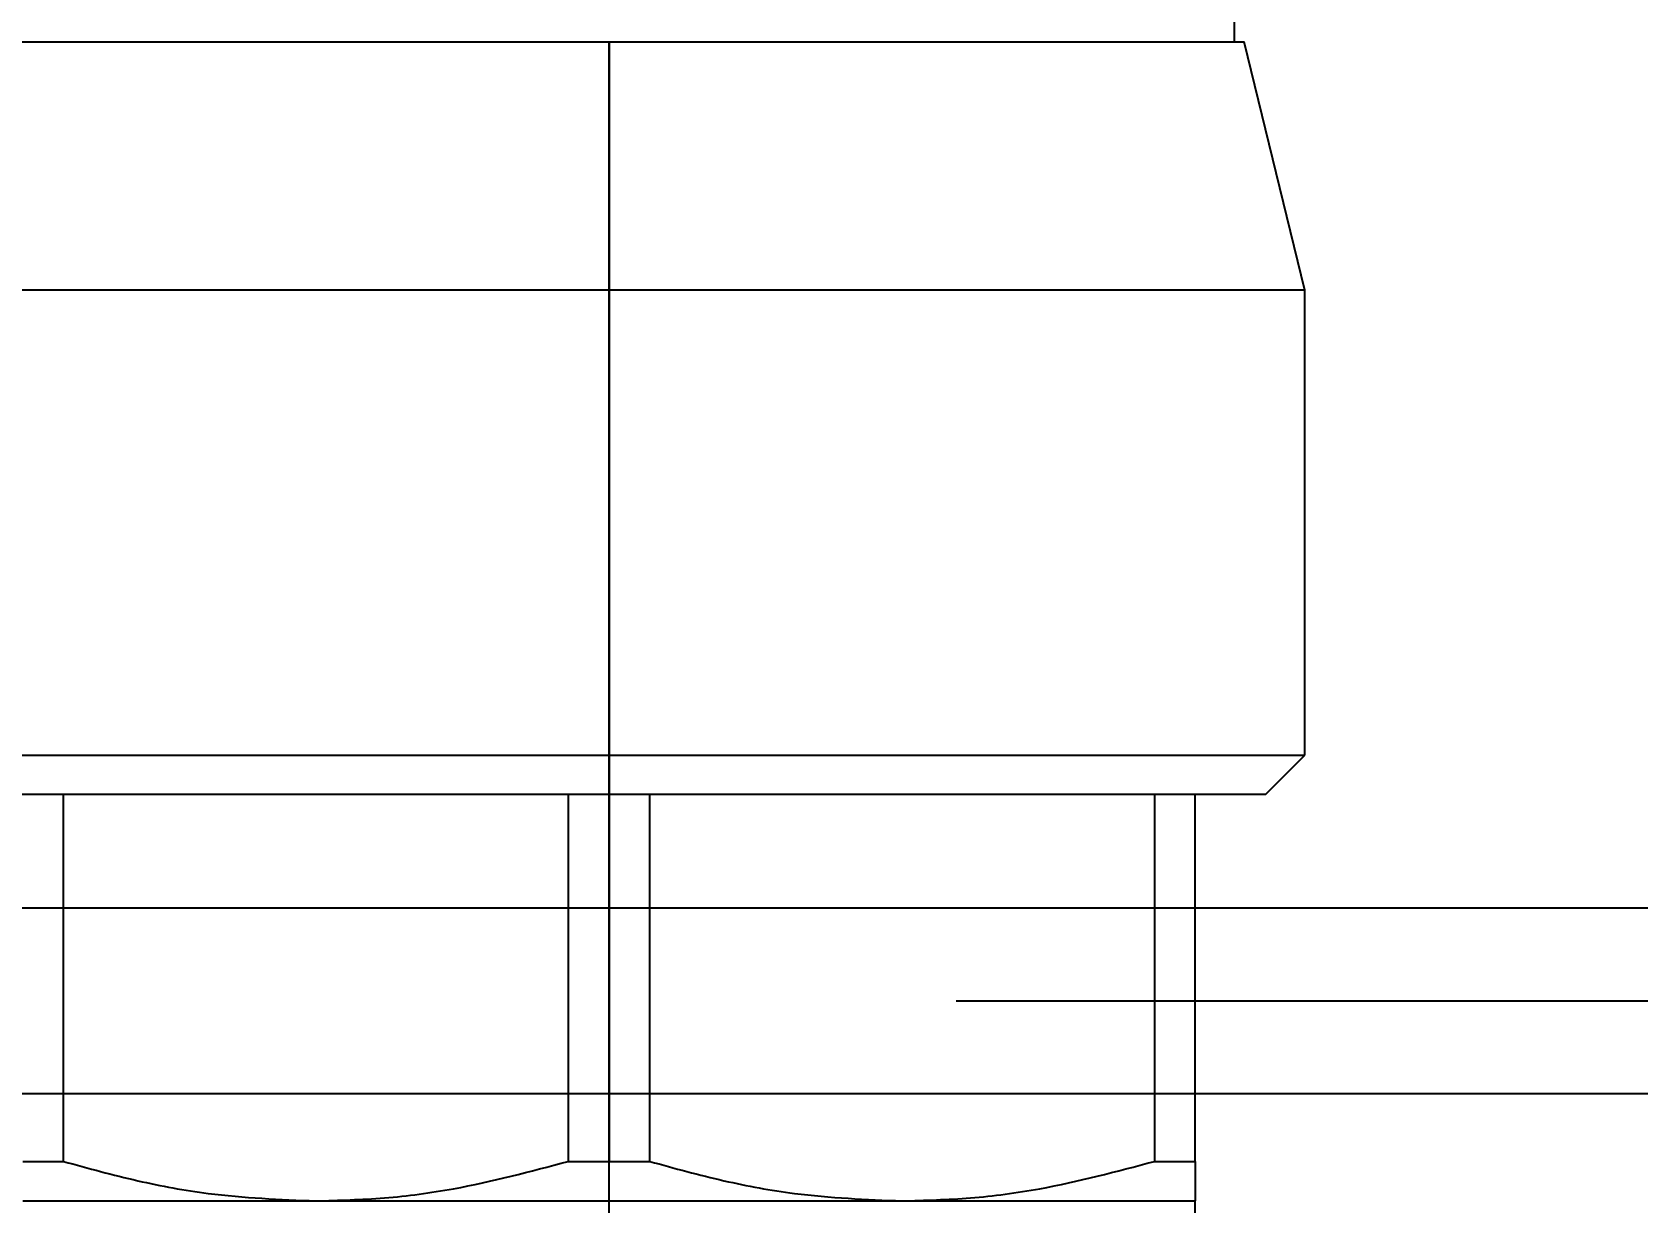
# Model space of a CAD drawing. Header units: metres. Extents: x 0 to 63075, y 0 to 44550.
# Drawn here: x 41609.9 to 41692.1, y 35251.2 to 35311.1 of the extents above; entities that cross this region are included whole.
import ezdxf

# ---------------------------------------------------------------- set-up
doc = ezdxf.new("R2010")
doc.units = ezdxf.units.M
doc.header["$LTSCALE"] = 75
doc.linetypes.add('HIDDEN2', pattern=[4.7625, 3.175, -1.5875])
for name, color, linetype in [('SDM', 7, 'Continuous'), ('SL4', 4, 'Continuous'), ('ST1', 7, 'HIDDEN2')]:
    doc.layers.add(name, color=color, linetype=linetype)
doc.styles.add('ROMANS', font='ROMANS.SHX')
doc.dimstyles.new('75___1-75', dxfattribs={"dimscale": 75, "dimtxt": 2.5, "dimasz": 2, "dimexe": 1.5, "dimexo": 1, "dimgap": 0.5, "dimtad": 1, "dimdec": 0, "dimzin": 12, "dimtxsty": 'ROMANS', "dimcen": 0, "dimclrd": 256, "dimclre": 256, "dimclrt": 3, "dimazin": 3, "dimtfac": 1, "dimtdec": 0, "dimtmove": 0, "dimatfit": 0, "dimfxl": 1, "dimlwd": -1, "dimlwe": -1, "dimarcsym": 0})

# ---------------------------------------------------------------- blocks, each defined once
blk = doc.blocks.new('*D30')
at = {"layer": 'Defpoints', "color": 0, "transparency": 16777216}
for p in [(42521.227, 36107.885), (41947.608, 35690.511), (41947.608, 35271.031)]:
    blk.add_point(p, dxfattribs=at)
at = {"layer": 'SDM', "transparency": 16777216}
for p, q in [((42521.227, 36032.885), (42521.227, 35578.011)), ((41947.608, 35346.031), (41947.608, 35803.011)), ((41797.608, 35690.511), (41647.608, 35690.511)), ((41947.608, 35690.511), (42521.227, 35690.511)), ((42671.227, 35690.511), (43387.299, 35690.511))]:
    blk.add_line(p, q, dxfattribs=at)
for points in [[(41797.608, 35715.511), (41797.608, 35665.511), (41947.608, 35690.511)], [(42671.227, 35715.511), (42671.227, 35665.511), (42521.227, 35690.511)]]:
    blk.add_solid(points, dxfattribs=at)
at = {"layer": 'SDM', "color": 3, "transparency": 16777216, "insert": (43104.263, 35821.761), "char_height": 187.5, "attachment_point": 5, "style": 'ROMANS'}
blk.add_mtext('574', dxfattribs=at)
blk = doc.blocks.new('*D31')
at = {"layer": 'Defpoints', "color": 0, "transparency": 16777216}
for p in [(37273.133, 35690.511), (37273.133, 35271.031), (41947.608, 35271.031)]:
    blk.add_point(p, dxfattribs=at)
at = {"layer": 'SDM', "transparency": 16777216}
for p, q in [((37273.133, 35346.031), (37273.133, 35803.011)), ((41947.608, 35346.031), (41947.608, 35803.011)), ((41797.608, 35690.511), (37423.133, 35690.511))]:
    blk.add_line(p, q, dxfattribs=at)
for points in [[(37423.133, 35715.511), (37423.133, 35665.511), (37273.133, 35690.511)], [(41797.608, 35715.511), (41797.608, 35665.511), (41947.608, 35690.511)]]:
    blk.add_solid(points, dxfattribs=at)
at = {"layer": 'SDM', "color": 3, "transparency": 16777216, "insert": (39610.371, 35821.761), "char_height": 187.5, "attachment_point": 5, "style": 'ROMANS'}
blk.add_mtext('4674', dxfattribs=at)
blk = doc.blocks.new('A$C6e6623c1')
at = {"layer": 'SL4'}
for p, q in [((4398.328, 1769.652), (4398.328, 1797.652)), ((4333.828, 1769.652), (4366.328, 1769.652)), ((4366.328, 1756.952), (4366.328, 1769.652)), ((4366.328, 1769.652), (4398.828, 1769.652)), ((4401.928, 1756.952), (4398.828, 1769.652)), ((4366.328, 1756.952), (4330.728, 1756.952)), ((4366.328, 1756.952), (4366.328, 1733.152)), ((4401.928, 1756.952), (4366.328, 1756.952)), ((4401.928, 1733.152), (4401.928, 1756.952)), ((4330.728, 1733.152), (4366.328, 1733.152)), ((4366.328, 1733.152), (4366.328, 1731.152)), ((4366.328, 1733.152), (4401.928, 1733.152)), ((4399.928, 1731.152), (4401.928, 1733.152)), ((4366.328, 1731.152), (4332.728, 1731.152)), ((4338.417, 1725.35), (4338.417, 1731.152)), ((4364.238, 1731.152), (4364.238, 1725.35)), ((4399.928, 1731.152), (4366.328, 1731.152)), ((4366.328, 1725.35), (4366.328, 1731.152)), ((4368.417, 1725.35), (4368.417, 1731.152)), ((4394.238, 1731.152), (4394.238, 1725.35)), ((4396.328, 1725.35), (4396.328, 1731.152)), ((3669.713, 1725.35), (4614.715, 1725.35)), ((4619.713, 1715.825), (3669.713, 1715.825))]:
    blk.add_line(p, q, dxfattribs=at)
at = {"layer": 'ST1'}
for p, q in [((4366.328, 1769.652), (4366.328, 1756.952)), ((4366.328, 1733.152), (4366.328, 1756.952)), ((4366.328, 1731.152), (4366.328, 1733.152)), ((4366.328, 1731.152), (4366.328, 1712.373)), ((4338.417, 1712.373), (4338.417, 1725.35)), ((4364.238, 1725.35), (4364.238, 1712.373)), ((4366.328, 1712.373), (4366.328, 1725.35)), ((4368.417, 1712.373), (4368.417, 1725.35)), ((4394.238, 1725.35), (4394.238, 1712.373)), ((4396.328, 1712.373), (4396.328, 1725.35)), ((3669.713, 1720.588), (4669.713, 1720.588)), ((4669.713, 1715.825), (3669.713, 1715.825)), ((4336.328, 1712.373), (4338.417, 1712.373)), ((4364.238, 1712.373), (4366.328, 1712.373)), ((4366.328, 1710.353), (4366.328, 1712.373)), ((4366.328, 1712.373), (4368.417, 1712.373)), ((4394.238, 1712.373), (4396.328, 1712.373)), ((4336.328, 1710.353), (4351.328, 1710.353)), ((4351.328, 1710.353), (4366.328, 1710.353)), ((4366.328, 1710.353), (4381.328, 1710.353)), ((4366.328, 1707.353), (4366.328, 1710.353)), ((4381.328, 1710.353), (4396.328, 1710.353)), ((4396.328, 1707.353), (4396.328, 1710.353))]:
    blk.add_line(p, q, dxfattribs=at)
for points, knots in [([(4338.417, 1712.373), (4339.678, 1712.026), (4342.121, 1711.353), (4346.427, 1710.555), (4349.485, 1710.429), (4351.328, 1710.353)], [0, 0, 0, 0, 0.297736, 0.577022, 1, 1, 1, 1]), ([(4351.328, 1710.353), (4352.496, 1710.384), (4354.852, 1710.448), (4359.184, 1711.03), (4362.29, 1711.856), (4364.238, 1712.373)], [0, 0, 0, 0, 0.268328, 0.541138, 1, 1, 1, 1]), ([(4368.417, 1712.373), (4369.678, 1712.026), (4372.121, 1711.353), (4376.427, 1710.555), (4379.485, 1710.429), (4381.328, 1710.353)], [0, 0, 0, 0, 0.297736, 0.577022, 1, 1, 1, 1]), ([(4381.328, 1710.353), (4382.496, 1710.384), (4384.852, 1710.448), (4389.184, 1711.03), (4392.29, 1711.856), (4394.238, 1712.373)], [0, 0, 0, 0, 0.2683282, 0.5411378, 1, 1, 1, 1]), ([(4396.328, 1712.373), (4396.328, 1712.026), (4396.328, 1711.353), (4396.328, 1710.555), (4396.328, 1710.429), (4396.328, 1710.353)], [0, 0, 0, 0, 0.297736, 0.577022, 1, 1, 1, 1])]:
    blk.add_open_spline(points, degree=3, knots=knots, dxfattribs=at)

msp = doc.modelspace()

# ---------------------------------------------------------------- block references
at = {"layer": 'SDM'}
msp.add_blockref('A$C6e6623c1', (37273.133, 33540.918), dxfattribs=at)

# ---------------------------------------------------------------- dimensions: what is measured, and where the dimension line sits
dim = msp.add_linear_dim(base=(41947.608, 35690.511), p1=(42521.227, 36107.885), p2=(41947.608, 35271.031), dimstyle='75___1-75', dxfattribs=at)
dim.commit()
dim.dimension.update_dxf_attribs({"geometry": '*D30', "text_midpoint": (43104.263, 35690.511), "dimtype": 160})
dim = msp.add_linear_dim(base=(37273.133, 35690.511), p1=(41947.608, 35271.031), p2=(37273.133, 35271.031), dimstyle='75___1-75', override={"dimtmove": 1}, dxfattribs=at)
dim.commit()
dim.dimension.update_dxf_attribs({"geometry": '*D31', "text_midpoint": (39610.371, 35821.761)})

doc.saveas('drawing.dxf')
